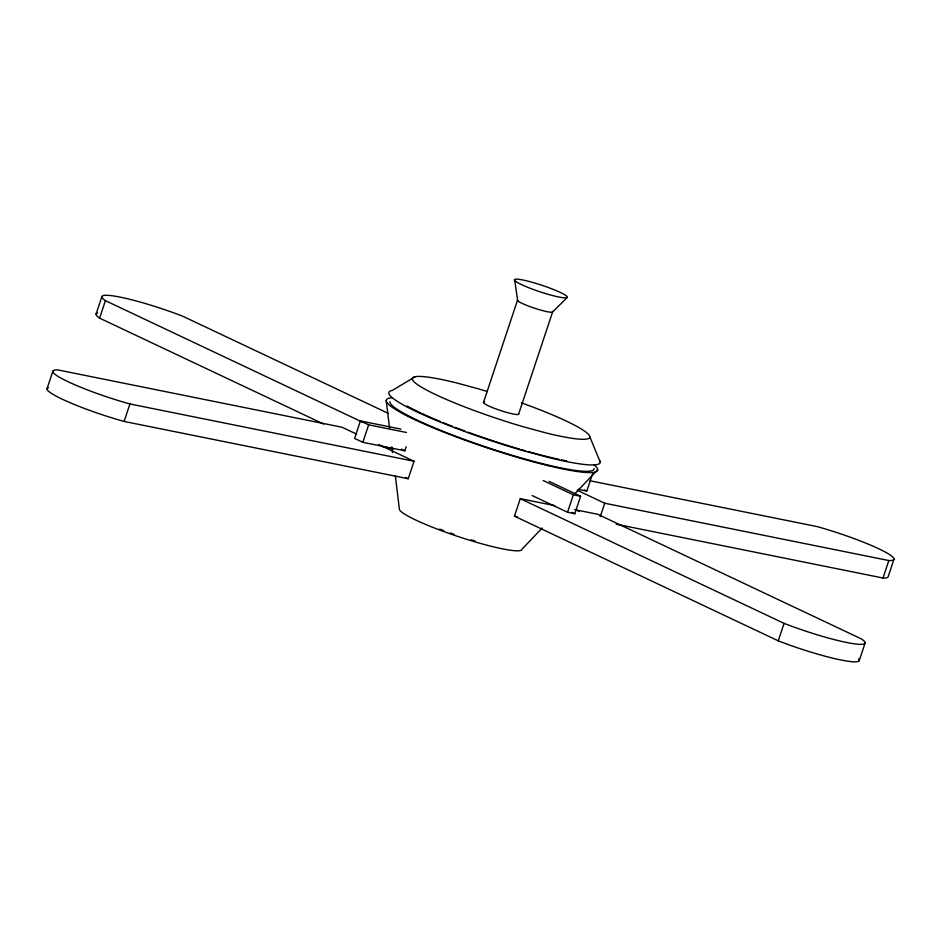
<?xml version="1.0" encoding="UTF-8"?>
<svg xmlns="http://www.w3.org/2000/svg" width="941" height="941" viewBox="0 0 941 941"><rect width="100%" height="100%" fill="white"/><g stroke="black" fill="none" stroke-linecap="round" stroke-linejoin="round"><path stroke-width="1.41" d="M47.05 388.68L52.861 371.201M96.1 314.012L101.91 296.533M323.633 424.038L99.605 318.14L105.416 300.661A60.306 7.352 18.4 0 1 120.177 297.133A60.306 7.352 18.4 0 1 182.895 316.294L388.374 413.417M124.118 421.439L129.929 403.96L414.028 461.255L408.218 478.734L124.118 421.439A60.306 7.352 18.4 0 1 66.329 401.066A60.306 7.352 18.4 0 1 48.544 387.668M400.984 429.12L360.415 420.945L354.604 438.412L362.85 442.317L404.818 450.774L406.159 446.752M362.85 442.317L368.66 424.838L406.43 432.46M483.545 402.313L517.574 300.003A18.561 2.258 18.4 0 0 535.382 308.483A18.561 2.258 18.4 0 0 552.508 311.353M518.562 414.311L552.59 312L567.164 297.521A27.83 3.388 18.4 0 0 530.371 281.794A27.83 3.388 18.4 0 0 525.16 286.24A27.83 3.388 18.4 0 0 567.164 297.521M858.58 658.865A60.306 7.352 18.4 0 1 836.69 659.076A60.306 7.352 18.4 0 1 778.266 640.845L514.456 516.15L520.279 498.671L554.708 505.611M567.529 512.257L573.34 494.79L580.597 496.248L574.786 513.727L567.529 512.257L532.112 495.519M578.28 489.332L586.796 491.049L592.618 473.57M600.252 516.68L604.734 503.235L888.833 560.542L883.011 578.021L616.132 524.184M778.266 640.845L784.076 623.365L520.279 498.671M859.251 660.594L865.061 643.126M893.95 559.283L888.139 576.762A60.306 7.352 18.4 0 1 883.011 578.021M542.204 527.995L522.02 549.168A64.576 7.869 18.4 0 1 460.69 537.393A64.576 7.869 18.4 0 1 399.372 509.046L395.338 475.781M574.481 494.119L597.676 469.771M415.24 376.682L392.362 390.409A111.344 13.574 18.4 0 0 521.843 450.269L547.344 457.197A111.344 13.574 18.4 0 0 599.652 460.443M590.172 480.804L816.882 526.537A60.306 7.352 18.4 0 1 878.682 548.744A60.306 7.352 18.4 0 1 888.833 560.542M382.058 446.599L393.538 448.916M574.798 509.669L597.758 514.292L861.556 638.998A60.306 7.352 18.4 0 1 846.806 642.515A60.306 7.352 18.4 0 1 784.076 623.365M514.456 516.15L517.327 516.727M584.561 489.99L586.796 491.049M577.256 490.249L604.734 503.235M549.121 481.369L580.597 496.248M543.169 480.522L573.34 494.79M575.374 509.587L579.291 511.445M572.163 512.48L574.786 513.727M360.415 420.945L368.66 424.838M105.416 300.661L362.591 422.227M401.278 449.104L404.818 450.774M356.474 434.048L342.089 427.249L57.989 369.942A60.306 7.352 18.4 0 0 68.128 381.74A60.306 7.352 18.4 0 0 129.929 403.96M378.717 444.564L414.028 461.255M405.606 477.499L408.218 478.734M589.842 436.918L600.229 462.125M514.751 280.5L517.656 300.649M386.21 400.572L389.55 428.049M391.832 446.857L392.526 452.633M594.077 468.583A107.545 13.103 18.4 0 1 491.931 448.963A107.545 13.103 18.4 0 1 389.821 401.748M594.089 464.889A111.344 13.574 18.4 0 1 488.485 448.316A111.344 13.574 18.4 0 1 391.821 397.82M521.396 402.842A93.524 11.398 18.4 0 1 588.901 434.871A93.524 11.398 18.4 0 1 545.427 432.778L524.008 426.967A93.524 11.398 18.4 0 1 418.968 385.61A93.524 11.398 18.4 0 1 456.632 382.94L478.063 388.751A93.524 11.398 18.4 0 1 487.414 391.55M566.694 460.914A107.545 13.103 18.4 0 1 561.506 459.867M558.766 459.279A107.545 13.103 18.4 0 1 527.983 451.515M525.16 450.727A107.545 13.103 18.4 0 1 520.902 449.504M519.561 449.104A107.545 13.103 18.4 0 1 495.872 441.776M494.472 441.317A107.545 13.103 18.4 0 1 468.042 432.201M465.207 431.166A107.545 13.103 18.4 0 1 455.385 427.485M452.645 426.426A107.545 13.103 18.4 0 1 443.411 422.768M440.564 421.603A107.545 13.103 18.4 0 1 422.262 413.652M420.839 412.981A107.545 13.103 18.4 0 1 407.065 406.053M474.887 540.91A57.742 7.034 18.4 0 1 471.076 539.781M454.185 534.335A57.742 7.034 18.4 0 1 450.292 532.982M443.764 530.618A57.742 7.034 18.4 0 1 439.706 529.089M518.479 413.664A18.561 2.258 18.4 0 1 499.048 410.017A18.561 2.258 18.4 0 1 484.65 402.078M99.605 318.14A60.306 7.352 18.4 0 1 97.629 313.012"/></g></svg>
